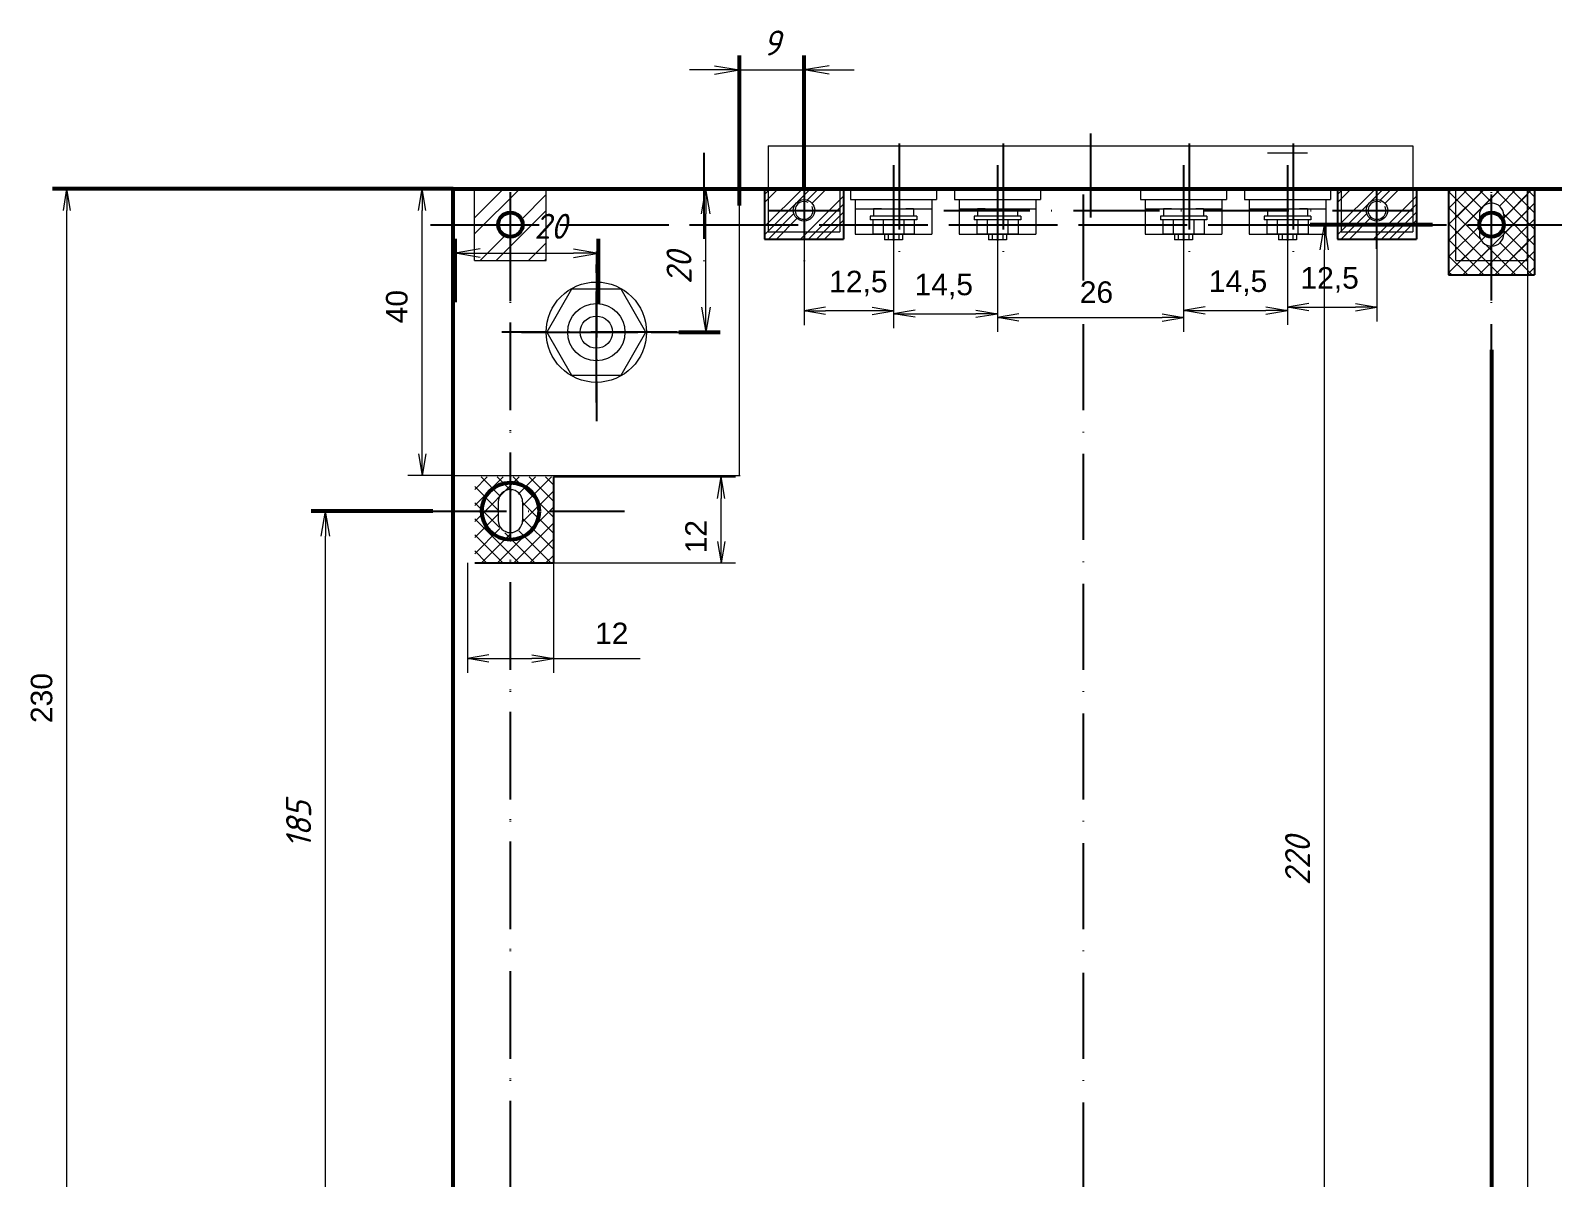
# Model space of a CAD drawing. Header units: millimetres. Extents: x 3219 to 51106, y -14166 to 2063.
# Drawn here: x 4791.6 to 5004.1, y 1852.4 to 2012.5 of the extents above; entities that cross this region are included whole.
import ezdxf

# ---------------------------------------------------------------- set-up
doc = ezdxf.new("R2010")
doc.units = ezdxf.units.MM
doc.linetypes.add('ACAD_ISO10W100', pattern=[18, 12, -3, 0, -3])
doc.linetypes.add('невидимая2', pattern=[4.7625, 3.175, -1.5875])
doc.layers.get('0').update_dxf_attribs({"lineweight": 53})
for name, color, linetype, lineweight in [('1', 1, 'Continuous', 18), ('TONK', 3, 'Continuous', 20), ('невидим', 1, 'невидимая2', 18), ('Оси', 3, 'ACAD_ISO10W100', 25), ('Размеры', 2, 'Continuous', 18), ('Штриховка', 80, 'Continuous', 20)]:
    doc.layers.add(name, color=color, linetype=linetype, lineweight=lineweight)
doc.layers.add('BP bob', color=3, linetype='Continuous')
doc.styles.add('Arial', font='arial.ttf', dxfattribs={"height": 3})
doc.styles.add('гост', font='GOST Common Italic.ttf')
doc.dimstyles.new('Arial', dxfattribs={"dimscale": 0, "dimtxt": 3, "dimasz": 3, "dimexe": 2, "dimexo": 0, "dimgap": 2, "dimtad": 1, "dimtoh": 1, "dimdec": 1, "dimrnd": 0.1, "dimzin": 9, "dimtxsty": 'Arial', "dimblk": 'OPEN', "dimcen": -3, "dimdle": 1.25, "dimclrd": 256, "dimclre": 256, "dimclrt": 256, "dimadec": 1, "dimazin": 2, "dimtfac": 1, "dimtdec": 1, "dimtmove": 0, "dimatfit": 3, "dimldrblk": 'DOTSMALL', "dimfxl": 2, "dimtvp": 1.5, "dimtolj": 1, "dimtzin": 1, "dimlwd": -1, "dimarcsym": 0})
doc.dimstyles.new('Arial гост', dxfattribs={"dimscale": 0, "dimtxt": 3.5, "dimasz": 3.5, "dimexe": 2, "dimexo": 0, "dimgap": 2, "dimtad": 1, "dimtoh": 1, "dimdec": 1, "dimrnd": 0.1, "dimzin": 9, "dimtxsty": 'гост', "dimblk": 'OPEN', "dimcen": -3, "dimdle": 1.25, "dimclrd": 256, "dimclre": 256, "dimclrt": 256, "dimadec": 1, "dimazin": 2, "dimtfac": 1, "dimtdec": 1, "dimtmove": 0, "dimatfit": 3, "dimldrblk": 'DOTSMALL', "dimfxl": 2, "dimtvp": 1.5, "dimtolj": 1, "dimtzin": 1, "dimlwd": -1, "dimarcsym": 0})
doc.dimstyles.new('Basa', dxfattribs={"dimtxt": 3, "dimasz": 3, "dimexe": 1.25, "dimexo": 0, "dimgap": 0, "dimtad": 0, "dimjust": 4, "dimtoh": 1, "dimdec": 1, "dimtxsty": 'Arial', "dimblk1": 'DOTSMALL', "dimblk2": 'OPEN', "dimsah": 1, "dimcen": 2.5, "dimclrd": 256, "dimclre": 256, "dimclrt": 256, "dimadec": 0, "dimazin": 0, "dimtfac": 1, "dimtdec": 1, "dimtmove": 1, "dimatfit": 3, "dimldrblk": 'OPEN', "dimfxl": 1.25, "dimarcsym": 0})

# ---------------------------------------------------------------- blocks, each defined once
blk = doc.blocks.new('A$Ca1bfc9b6')
blk.add_lwpolyline([(-3.46, 5.73), (-6.93, -0.27), (-3.46, -6.27), (3.46, -6.27), (6.93, -0.27), (3.46, 5.73)], close=True)
for radius in [7, 2.25]:
    blk.add_circle((0, -0.27), radius)
at = {"layer": 'TONK'}
for p, q in [((0, 9.89), (0, -11.41)), ((0, 9.89), (0, -11.41)), ((-10.46, -0.27), (11, -0.27)), ((-9.46, -0.27), (12, -0.27))]:
    blk.add_line(p, q, dxfattribs=at)
blk.add_circle((0, -0.27), 4, dxfattribs=at)
at = {"layer": 'Оси'}
for p, q in [((0, 10.97), (0, -12.67)), ((0, -10.08), (0, 9.16)), ((0, -10.08), (0, 9.16)), ((0, -6.59), (0, 6.59)), ((11.23, -0.27), (-13.19, -0.27)), ((-10.46, -0.27), (11.04, -0.27)), ((-9.46, -0.27), (12.04, -0.27)), ((-5.82, -0.27), (5.8, -0.27))]:
    blk.add_line(p, q, dxfattribs=at)
blk = doc.blocks.new('_Open')
at = {"color": 0, "linetype": 'ByBlock', "lineweight": -2}
for p, q in [((-1, 0.167), (0, 0)), ((-1, -0.167), (0, 0)), ((0, 0), (-1, 0))]:
    blk.add_line(p, q, dxfattribs=at)
blk = doc.blocks.new('*D458')
at = {"layer": 'Defpoints', "color": 0, "transparency": 16777216}
for p in [(19516.6, 2999.99), (19515.76, 2769.99), (19535.82, 2769.99)]:
    blk.add_point(p, dxfattribs=at)
at = {"layer": 'Размеры', "lineweight": -2, "transparency": 16777216}
for p, q in [((19516.6, 2999.99), (19537.82, 2999.99)), ((19515.76, 2769.99), (19537.82, 2769.99))]:
    blk.add_line(p, q, dxfattribs=at)
at = {"layer": 'Размеры', "transparency": 16777216}
blk.add_line((19535.82, 2996.99), (19535.82, 2772.99), dxfattribs=at)
at = {"layer": 'Размеры', "transparency": 16777216, "xscale": 3, "yscale": 3, "zscale": 3}
for p, rotation in [((19535.82, 2999.99), 90), ((19535.82, 2769.99), 270)]:
    blk.add_blockref('_Open', p, dxfattribs=dict(at, rotation=rotation))
at = {"layer": 'Размеры', "transparency": 16777216, "insert": (19532.29, 2895.36), "char_height": 3, "attachment_point": 5, "rotation": 90, "style": 'Arial'}
blk.add_mtext('\\A1;230', dxfattribs=at)
blk = doc.blocks.new('_DotSmall')
at = {"color": 0, "linetype": 'ByBlock', "const_width": 0.5}
blk.add_lwpolyline([(-0.0625, 0, 1), (0.0625, 0, 1)], format="xyb", close=True, dxfattribs=at)
blk = doc.blocks.new('*D457')
at = {"layer": 'Defpoints', "color": 0, "transparency": 16777216}
for p in [(19362.28, 2999.99), (19406.6, 2999.99), (19366.6, 2959.99)]:
    blk.add_point(p, dxfattribs=at)
at = {"layer": 'Размеры', "lineweight": -2, "transparency": 16777216}
for p, q in [((19406.6, 2999.99), (19360.28, 2999.99)), ((19366.6, 2959.99), (19360.28, 2959.99))]:
    blk.add_line(p, q, dxfattribs=at)
at = {"layer": 'Размеры', "transparency": 16777216}
blk.add_line((19362.28, 2962.99), (19362.28, 2996.99), dxfattribs=at)
at = {"layer": 'Размеры', "transparency": 16777216, "xscale": 3, "yscale": 3, "zscale": 3}
for p, rotation in [((19362.28, 2999.99), 90), ((19362.28, 2959.99), 270)]:
    blk.add_blockref('_Open', p, dxfattribs=dict(at, rotation=rotation))
at = {"layer": 'Размеры', "transparency": 16777216, "insert": (19358.75, 2983.55), "char_height": 3, "attachment_point": 5, "rotation": 90, "style": 'Arial'}
blk.add_mtext('\\A1;40', dxfattribs=at)
blk = doc.blocks.new('*D464')
at = {"layer": 'Defpoints', "color": 0, "transparency": 16777216}
for p in [(19415.6, 2992.77), (19428.1, 2992.77), (19415.6, 2982.98)]:
    blk.add_point(p, dxfattribs=at)
at = {"layer": 'Размеры', "lineweight": -2, "transparency": 16777216}
for p, q in [((19415.6, 2992.77), (19415.6, 2980.98)), ((19428.1, 2992.77), (19428.1, 2980.98))]:
    blk.add_line(p, q, dxfattribs=at)
at = {"layer": 'Размеры', "transparency": 16777216}
blk.add_line((19425.1, 2982.98), (19418.6, 2982.98), dxfattribs=at)
at = {"layer": 'Размеры', "transparency": 16777216, "xscale": 3, "yscale": 3, "zscale": 3, "rotation": 180}
blk.add_blockref('_Open', (19415.6, 2982.98), dxfattribs=at)
at = {"layer": 'Размеры', "transparency": 16777216, "xscale": 3, "yscale": 3, "zscale": 3}
blk.add_blockref('_Open', (19428.1, 2982.98), dxfattribs=at)
at = {"layer": 'Размеры', "transparency": 16777216, "insert": (19423.19, 2986.78), "char_height": 3, "attachment_point": 5, "style": 'Arial'}
blk.add_mtext('\\A1;12,5', dxfattribs=at)
blk = doc.blocks.new('*D465')
at = {"layer": 'Defpoints', "color": 0, "transparency": 16777216}
for p in [(19428.1, 2992.77), (19442.6, 2992.9), (19442.6, 2982.57)]:
    blk.add_point(p, dxfattribs=at)
at = {"layer": 'Размеры', "lineweight": -2, "transparency": 16777216}
for p, q in [((19428.1, 2992.77), (19428.1, 2980.57)), ((19442.6, 2992.9), (19442.6, 2980.57))]:
    blk.add_line(p, q, dxfattribs=at)
at = {"layer": 'Размеры', "transparency": 16777216}
blk.add_line((19431.1, 2982.57), (19439.6, 2982.57), dxfattribs=at)
at = {"layer": 'Размеры', "transparency": 16777216, "xscale": 3, "yscale": 3, "zscale": 3, "rotation": 180}
blk.add_blockref('_Open', (19428.1, 2982.57), dxfattribs=at)
at = {"layer": 'Размеры', "transparency": 16777216, "xscale": 3, "yscale": 3, "zscale": 3}
blk.add_blockref('_Open', (19442.6, 2982.57), dxfattribs=at)
at = {"layer": 'Размеры', "transparency": 16777216, "insert": (19435.11, 2986.37), "char_height": 3, "attachment_point": 5, "style": 'Arial'}
blk.add_mtext('\\A1;14,5', dxfattribs=at)
blk = doc.blocks.new('*D466')
at = {"layer": 'Defpoints', "color": 0, "transparency": 16777216}
for p in [(19442.6, 2992.77), (19468.6, 2992.77), (19468.6, 2982.03)]:
    blk.add_point(p, dxfattribs=at)
at = {"layer": 'Размеры', "lineweight": -2, "transparency": 16777216}
for p, q in [((19442.6, 2992.77), (19442.6, 2980.03)), ((19468.6, 2992.77), (19468.6, 2980.03))]:
    blk.add_line(p, q, dxfattribs=at)
at = {"layer": 'Размеры', "transparency": 16777216}
blk.add_line((19445.6, 2982.03), (19465.6, 2982.03), dxfattribs=at)
at = {"layer": 'Размеры', "transparency": 16777216, "xscale": 3, "yscale": 3, "zscale": 3, "rotation": 180}
blk.add_blockref('_Open', (19442.6, 2982.03), dxfattribs=at)
at = {"layer": 'Размеры', "transparency": 16777216, "xscale": 3, "yscale": 3, "zscale": 3}
blk.add_blockref('_Open', (19468.6, 2982.03), dxfattribs=at)
at = {"layer": 'Размеры', "transparency": 16777216, "insert": (19456.43, 2985.56), "char_height": 3, "attachment_point": 5, "style": 'Arial'}
blk.add_mtext('\\A1;26', dxfattribs=at)
blk = doc.blocks.new('*D467')
at = {"layer": 'Defpoints', "color": 0, "transparency": 16777216}
for p in [(19468.6, 2992.9), (19483.1, 2992.9), (19483.1, 2983.02)]:
    blk.add_point(p, dxfattribs=at)
at = {"layer": 'Размеры', "lineweight": -2, "transparency": 16777216}
for p, q in [((19468.6, 2992.9), (19468.6, 2981.02)), ((19483.1, 2992.9), (19483.1, 2981.02))]:
    blk.add_line(p, q, dxfattribs=at)
at = {"layer": 'Размеры', "transparency": 16777216}
blk.add_line((19471.6, 2983.02), (19480.1, 2983.02), dxfattribs=at)
at = {"layer": 'Размеры', "transparency": 16777216, "xscale": 3, "yscale": 3, "zscale": 3, "rotation": 180}
blk.add_blockref('_Open', (19468.6, 2983.02), dxfattribs=at)
at = {"layer": 'Размеры', "transparency": 16777216, "xscale": 3, "yscale": 3, "zscale": 3}
blk.add_blockref('_Open', (19483.1, 2983.02), dxfattribs=at)
at = {"layer": 'Размеры', "transparency": 16777216, "insert": (19476.2, 2986.83), "char_height": 3, "attachment_point": 5, "style": 'Arial'}
blk.add_mtext('\\A1;14,5', dxfattribs=at)
blk = doc.blocks.new('*D468')
at = {"layer": 'Defpoints', "color": 0, "transparency": 16777216}
for p in [(19483.1, 2992.9), (19495.6, 2992.22), (19495.6, 2983.49)]:
    blk.add_point(p, dxfattribs=at)
at = {"layer": 'Размеры', "lineweight": -2, "transparency": 16777216}
for p, q in [((19483.1, 2992.9), (19483.1, 2981.49)), ((19495.6, 2992.22), (19495.6, 2981.49))]:
    blk.add_line(p, q, dxfattribs=at)
at = {"layer": 'Размеры', "transparency": 16777216}
blk.add_line((19486.1, 2983.49), (19492.6, 2983.49), dxfattribs=at)
at = {"layer": 'Размеры', "transparency": 16777216, "xscale": 3, "yscale": 3, "zscale": 3, "rotation": 180}
blk.add_blockref('_Open', (19483.1, 2983.49), dxfattribs=at)
at = {"layer": 'Размеры', "transparency": 16777216, "xscale": 3, "yscale": 3, "zscale": 3}
blk.add_blockref('_Open', (19495.6, 2983.49), dxfattribs=at)
at = {"layer": 'Размеры', "transparency": 16777216, "insert": (19488.99, 2987.29), "char_height": 3, "attachment_point": 5, "style": 'Arial'}
blk.add_mtext('\\A1;12,5', dxfattribs=at)
blk = doc.blocks.new('*D469')
at = {"layer": 'Defpoints', "color": 0, "transparency": 16777216}
for p in [(19380.6, 2959.79), (19404.03, 2959.79), (19380.6, 2947.79)]:
    blk.add_point(p, dxfattribs=at)
at = {"layer": 'Размеры', "lineweight": -2, "transparency": 16777216}
for p, q in [((19380.6, 2959.79), (19406.03, 2959.79)), ((19380.6, 2947.79), (19406.03, 2947.79))]:
    blk.add_line(p, q, dxfattribs=at)
at = {"layer": 'Размеры', "transparency": 16777216}
blk.add_line((19404.03, 2950.79), (19404.03, 2956.79), dxfattribs=at)
at = {"layer": 'Размеры', "transparency": 16777216, "xscale": 3, "yscale": 3, "zscale": 3}
for p, rotation in [((19404.03, 2959.79), 90), ((19404.03, 2947.79), 270)]:
    blk.add_blockref('_Open', p, dxfattribs=dict(at, rotation=rotation))
at = {"layer": 'Размеры', "transparency": 16777216, "insert": (19400.52, 2951.45), "char_height": 3, "attachment_point": 5, "rotation": 90, "style": 'Arial'}
blk.add_mtext('\\A1;12', dxfattribs=at)
blk = doc.blocks.new('*D470')
at = {"layer": 'Defpoints', "color": 0, "transparency": 16777216}
for p in [(19368.61, 2947.79), (19380.6, 2947.79), (19380.6, 2934.44)]:
    blk.add_point(p, dxfattribs=at)
at = {"layer": 'Размеры', "lineweight": -2, "transparency": 16777216}
for p, q in [((19368.61, 2947.79), (19368.61, 2932.44)), ((19380.6, 2947.79), (19380.6, 2932.44))]:
    blk.add_line(p, q, dxfattribs=at)
at = {"layer": 'Размеры', "transparency": 16777216}
for p, q in [((19371.61, 2934.44), (19377.6, 2934.44)), ((19380.6, 2934.44), (19392.73, 2934.44))]:
    blk.add_line(p, q, dxfattribs=at)
at = {"layer": 'Размеры', "transparency": 16777216, "xscale": 3, "yscale": 3, "zscale": 3, "rotation": 180}
blk.add_blockref('_Open', (19368.61, 2934.44), dxfattribs=at)
at = {"layer": 'Размеры', "transparency": 16777216, "xscale": 3, "yscale": 3, "zscale": 3}
blk.add_blockref('_Open', (19380.6, 2934.44), dxfattribs=at)
at = {"layer": 'Размеры', "transparency": 16777216, "insert": (19388.74, 2937.95), "char_height": 3, "attachment_point": 5, "style": 'Arial'}
blk.add_mtext('\\A1;12', dxfattribs=at)
blk = doc.blocks.new('*D609')
at = {"layer": 'Defpoints', "color": 0, "transparency": 16777216}
for p in [(-53.92, 230), (0, 230), (0, 0)]:
    blk.add_point(p, dxfattribs=at)
at = {"layer": 'Размеры', "lineweight": -2, "transparency": 16777216}
for p, q in [((0, 230), (-55.92, 230)), ((0, 0), (-55.92, 0))]:
    blk.add_line(p, q, dxfattribs=at)
at = {"layer": 'Размеры', "transparency": 16777216}
blk.add_line((-53.92, 3), (-53.92, 227), dxfattribs=at)
at = {"layer": 'Размеры', "transparency": 16777216, "xscale": 3, "yscale": 3, "zscale": 3}
for p, rotation in [((-53.92, 230), 90), ((-53.92, 0), 270)]:
    blk.add_blockref('_Open', p, dxfattribs=dict(at, rotation=rotation))
at = {"layer": 'Размеры', "transparency": 16777216, "insert": (-57.45, 158.94), "char_height": 3, "attachment_point": 5, "rotation": 90, "style": 'Arial'}
blk.add_mtext('\\A1;230', dxfattribs=at)
blk = doc.blocks.new('*D611')
at = {"layer": 'Defpoints', "color": 0, "transparency": 16777216}
for p in [(145, 207.55), (0, 0), (145, -29.65)]:
    blk.add_point(p, dxfattribs=at)
at = {"layer": 'Размеры', "lineweight": -2, "transparency": 16777216}
for p, q in [((145, 207.55), (145, -30.9)), ((0, 0), (0, -30.9)), ((0, -29.65), (142, -29.65))]:
    blk.add_line(p, q, dxfattribs=at)
at = {"layer": 'Размеры', "lineweight": -2, "transparency": 16777216, "xscale": 3, "yscale": 3, "zscale": 3, "rotation": 180}
blk.add_blockref('_DotSmall', (0, -29.65), dxfattribs=at)
at = {"layer": 'Размеры', "lineweight": -2, "transparency": 16777216, "xscale": 3, "yscale": 3, "zscale": 3}
blk.add_blockref('_Open', (145, -29.65), dxfattribs=at)
at = {"layer": 'Размеры', "transparency": 16777216, "insert": (145, -38.12), "char_height": 3, "attachment_point": 5, "rotation": 90, "style": 'Arial'}
blk.add_mtext('145±0,2', dxfattribs=at)
blk = doc.blocks.new('*D619')
at = {"layer": 'Defpoints', "color": 0, "transparency": 16777216}
for p in [(20.29, 221.03), (0.29, 214.21), (20.29, 214)]:
    blk.add_point(p, dxfattribs=at)
at = {"layer": 'Размеры', "lineweight": -2, "transparency": 16777216}
for p, q in [((0.29, 214.21), (0.29, 223.03)), ((20.29, 214), (20.29, 223.03))]:
    blk.add_line(p, q, dxfattribs=at)
at = {"layer": 'Размеры', "transparency": 16777216}
blk.add_line((3.79, 221.03), (16.79, 221.03), dxfattribs=at)
at = {"layer": 'Размеры', "transparency": 16777216, "xscale": 3.5, "yscale": 3.5, "zscale": 3.5, "rotation": 180}
blk.add_blockref('_Open', (0.29, 221.03), dxfattribs=at)
at = {"layer": 'Размеры', "transparency": 16777216, "xscale": 3.5, "yscale": 3.5, "zscale": 3.5}
blk.add_blockref('_Open', (20.29, 221.03), dxfattribs=at)
at = {"layer": 'Размеры', "transparency": 16777216, "insert": (13.61, 224.78), "char_height": 3.5, "attachment_point": 5, "style": 'гост'}
blk.add_mtext('\\A1;20', dxfattribs=at)
blk = doc.blocks.new('*D620')
at = {"layer": 'Defpoints', "color": 0, "transparency": 16777216}
for p in [(31.53, 230), (35.29, 230), (31.53, 210)]:
    blk.add_point(p, dxfattribs=at)
at = {"layer": 'Размеры', "lineweight": -2, "transparency": 16777216}
for p, q in [((31.53, 230), (37.29, 230)), ((31.53, 210), (37.29, 210))]:
    blk.add_line(p, q, dxfattribs=at)
at = {"layer": 'Размеры', "transparency": 16777216}
blk.add_line((35.29, 213.5), (35.29, 226.5), dxfattribs=at)
at = {"layer": 'Размеры', "transparency": 16777216, "xscale": 3.5, "yscale": 3.5, "zscale": 3.5}
for p, rotation in [((35.29, 230), 90), ((35.29, 210), 270)]:
    blk.add_blockref('_Open', p, dxfattribs=dict(at, rotation=rotation))
at = {"layer": 'Размеры', "transparency": 16777216, "insert": (31.54, 218.99), "char_height": 3.5, "attachment_point": 5, "rotation": 90, "style": 'гост'}
blk.add_mtext('\\A1;20', dxfattribs=at)
blk = doc.blocks.new('*D623')
at = {"layer": 'Defpoints', "color": 0, "transparency": 16777216}
for p in [(-17.82, 185.03), (-2.82, 185.03), (-2.82, 0)]:
    blk.add_point(p, dxfattribs=at)
at = {"layer": 'Размеры', "lineweight": -2, "transparency": 16777216}
for p, q in [((-2.82, 185.03), (-19.82, 185.03)), ((-2.82, 0), (-19.82, 0))]:
    blk.add_line(p, q, dxfattribs=at)
at = {"layer": 'Размеры', "transparency": 16777216}
blk.add_line((-17.82, 3.5), (-17.82, 181.53), dxfattribs=at)
at = {"layer": 'Размеры', "transparency": 16777216, "xscale": 3.5, "yscale": 3.5, "zscale": 3.5}
for p, rotation in [((-17.82, 185.03), 90), ((-17.82, 0), 270)]:
    blk.add_blockref('_Open', p, dxfattribs=dict(at, rotation=rotation))
at = {"layer": 'Размеры', "transparency": 16777216, "insert": (-21.57, 141.3), "char_height": 3.5, "attachment_point": 5, "rotation": 90, "style": 'гост'}
blk.add_mtext('\\A1;185', dxfattribs=at)
blk = doc.blocks.new('*D624')
at = {"layer": 'Defpoints', "color": 0, "transparency": 16777216}
for p in [(121.66, 225), (136.73, 225), (120.39, 5)]:
    blk.add_point(p, dxfattribs=at)
at = {"layer": 'Размеры', "lineweight": -2, "transparency": 16777216}
for p, q in [((136.73, 225), (119.66, 225)), ((120.39, 5), (123.66, 5))]:
    blk.add_line(p, q, dxfattribs=at)
at = {"layer": 'Размеры', "transparency": 16777216}
blk.add_line((121.66, 8.5), (121.66, 221.5), dxfattribs=at)
at = {"layer": 'Размеры', "transparency": 16777216, "xscale": 3.5, "yscale": 3.5, "zscale": 3.5}
for p, rotation in [((121.66, 225), 90), ((121.66, 5), 270)]:
    blk.add_blockref('_Open', p, dxfattribs=dict(at, rotation=rotation))
at = {"layer": 'Размеры', "transparency": 16777216, "insert": (117.91, 136.23), "char_height": 3.5, "attachment_point": 5, "rotation": 90, "style": 'гост'}
blk.add_mtext('\\A1;220', dxfattribs=at)
blk = doc.blocks.new('*D625')
at = {"layer": 'Defpoints', "color": 0, "transparency": 16777216}
for p in [(49, 246.61), (49, 230), (40, 227.67)]:
    blk.add_point(p, dxfattribs=at)
at = {"layer": 'Размеры', "transparency": 16777216}
for p, q in [((36.5, 246.61), (33, 246.61)), ((40, 246.61), (49, 246.61)), ((52.5, 246.61), (56, 246.61))]:
    blk.add_line(p, q, dxfattribs=at)
at = {"layer": 'Размеры', "lineweight": -2, "transparency": 16777216}
for p, q in [((40, 227.67), (40, 248.61)), ((49, 230), (49, 248.61))]:
    blk.add_line(p, q, dxfattribs=at)
at = {"layer": 'Размеры', "transparency": 16777216, "xscale": 3.5, "yscale": 3.5, "zscale": 3.5}
blk.add_blockref('_Open', (40, 246.61), dxfattribs=at)
at = {"layer": 'Размеры', "transparency": 16777216, "xscale": 3.5, "yscale": 3.5, "zscale": 3.5, "rotation": 180}
blk.add_blockref('_Open', (49, 246.61), dxfattribs=at)
at = {"layer": 'Размеры', "transparency": 16777216, "insert": (44.5, 250.36), "char_height": 3.5, "attachment_point": 5, "style": 'гост'}
blk.add_mtext('\\A1;9', dxfattribs=at)
blk = doc.blocks.new('A$C190b9617')
at = {"layer": 'Штриховка'}
h = blk.add_hatch(dxfattribs=at)
h.set_pattern_fill('ANSI34', color=256, scale=0.25, style=0)
h.set_pattern_definition([(45, (-5967.84, -2478.4406), (-3.367596, 3.367596), []), (45, (-5966.7175, -2478.4406), (-3.367596, 3.367596), []), (45, (-5965.595, -2478.4406), (-3.367596, 3.367596), []), (45, (-5964.4725, -2478.4406), (-3.367596, 3.367596), [])])
h.paths.add_polyline_path([(49, 230), (44, 230), (44, 227), (47.5, 227, -0.414214), (49, 228.5)])
h.paths.add_polyline_path([(47.5, 227), (44, 227), (44, 225), (49, 225), (49, 225.5, -0.414214)])
h.paths.add_polyline_path([(49, 225), (44, 225), (44, 224), (49, 224)], flags=17)
h.paths.add_polyline_path([(54, 225), (49, 225), (49, 224), (54, 224)])
h.paths.add_polyline_path([(54.5, 225), (54, 225), (54, 224), (49, 224), (49, 223), (54.5, 223)])
h.paths.add_polyline_path([(54.5, 230), (54, 230), (54, 225), (54.5, 225)])
h.paths.add_polyline_path([(44, 230), (43.5, 230), (43.5, 225), (44, 225)])
h.paths.add_polyline_path([(49, 224), (44, 224), (44, 225), (43.5, 225), (43.5, 223), (49, 223)])
h.paths.add_polyline_path([(54, 227), (50.5, 227, -0.414214), (49, 225.5), (49, 225), (54, 225)])
h.paths.add_polyline_path([(54, 230), (49, 230), (49, 228.5, -0.414214), (50.5, 227), (54, 227)])
h = blk.add_hatch(dxfattribs=at)
h.set_pattern_fill('ANSI34', color=256, scale=0.25, style=0)
h.set_pattern_definition([(45, (-5887.84, -2478.4406), (-3.367596, 3.367596), []), (45, (-5886.7175, -2478.4406), (-3.367596, 3.367596), []), (45, (-5885.595, -2478.4406), (-3.367596, 3.367596), []), (45, (-5884.4725, -2478.4406), (-3.367596, 3.367596), [])])
h.paths.add_polyline_path([(129, 230), (124, 230), (124, 227), (127.5, 227, -0.414214), (129, 228.5)])
h.paths.add_polyline_path([(127.5, 227), (124, 227), (124, 225), (129, 225), (129, 225.5, -0.414214)])
h.paths.add_polyline_path([(129, 225), (124, 225), (124, 224), (129, 224)], flags=17)
h.paths.add_polyline_path([(134, 225), (129, 225), (129, 224), (134, 224)])
h.paths.add_polyline_path([(134.5, 225), (134, 225), (134, 224), (129, 224), (129, 223), (134.5, 223)])
h.paths.add_polyline_path([(134.5, 230), (134, 230), (134, 225), (134.5, 225)])
h.paths.add_polyline_path([(124, 230), (123.5, 230), (123.5, 225), (124, 225)])
h.paths.add_polyline_path([(129, 224), (124, 224), (124, 225), (123.5, 225), (123.5, 223), (129, 223)])
h.paths.add_polyline_path([(134, 227), (130.5, 227, -0.414214), (129, 225.5), (129, 225), (134, 225)])
h.paths.add_polyline_path([(134, 230), (129, 230), (129, 228.5, -0.414214), (130.5, 227), (134, 227)])
h = blk.add_hatch(dxfattribs=at)
h.set_pattern_fill('ANSI37', color=256, scale=0.5)
h.set_pattern_definition([(45, (-1574.8687, -2976.1466), (-1.122532, 1.122532), []), (135, (-1574.8687, -2976.1466), (-1.122532, -1.122532), [])])
h.paths.add_polyline_path([(151, 230), (145, 230), (145, 228, -0.414214), (146.7, 226.3), (146.7, 225), (151, 225)])
h.paths.add_polyline_path([(151, 225), (146.7, 225), (146.7, 223.7, -0.414214), (145, 222), (145, 218), (151, 218)])
h.paths.add_polyline_path([(145, 222, -0.414214), (143.3, 223.7), (143.3, 225), (139, 225), (139, 218), (145, 218)])
h.paths.add_polyline_path([(145, 230), (139, 230), (139, 225), (143.3, 225), (143.3, 226.3, -0.414214), (145, 228)])
h = blk.add_hatch(dxfattribs=at)
h.set_pattern_fill('ANSI37', color=256, scale=0.5)
h.set_pattern_definition([(45, (-1711.8687, -3016.3466), (-1.122532, 1.122532), []), (135, (-1711.8687, -3016.3466), (-1.122532, -1.122532), [])])
h.paths.add_polyline_path([(14, 189.8), (8, 189.8), (8, 187.8, -0.414214), (9.7, 186.1), (9.7, 184.8), (14, 184.8)])
h.paths.add_polyline_path([(14, 184.8), (9.7, 184.8), (9.7, 183.5, -0.414214), (8, 181.8), (8, 177.8), (14, 177.8)])
edge = h.paths.add_edge_path()
edge.add_line((3.01, 189.8), (3.01, 184.8))
edge.add_line((3.01, 184.8), (6.3, 184.8))
edge.add_line((6.3, 184.8), (6.3, 186.1))
edge.add_arc((8, 186.1), 1.7, 90, 180, ccw=False)
edge.add_line((8, 187.8), (8, 189.8))
edge.add_line((8, 189.8), (3.01, 189.8))
edge = h.paths.add_edge_path()
edge.add_line((3.01, 184.8), (3.01, 177.8))
edge.add_line((3.01, 177.8), (8, 177.8))
edge.add_line((8, 177.8), (8, 181.8))
edge.add_arc((8, 183.5), 1.7, 180, 270, ccw=False)
edge.add_line((6.3, 183.5), (6.3, 184.8))
edge.add_line((6.3, 184.8), (3.01, 184.8))
for p, q in [((44, 236), (44, 224)), ((44, 236), (134, 236)), ((134, 236), (134, 224)), ((40, 230), (140, 230)), ((40, 190), (40, 230)), ((54, 230), (124, 230)), ((54, 230), (54, 224)), ((55.5, 230), (55.5, 228.5)), ((67.5, 230), (67.5, 228.5)), ((70, 230), (70, 228.5)), ((82, 230), (82, 228.5)), ((96, 230), (96, 228.5)), ((105, 230), (140, 230)), ((108, 230), (108, 228.5)), ((110.5, 230), (110.5, 228.5)), ((122.5, 230), (122.5, 228.5)), ((124, 230), (124, 224)), ((150, 230), (150, 0)), ((150, 230), (150, 0)), ((55.5, 228.5), (67.5, 228.5)), ((56.15, 228.5), (56.15, 223.7)), ((56.15, 228.5), (66.85, 228.5)), ((66.85, 228.5), (66.85, 223.7)), ((70, 228.5), (82, 228.5)), ((70.65, 228.5), (70.65, 223.7)), ((70.65, 228.5), (81.35, 228.5)), ((81.35, 228.5), (81.35, 223.7)), ((96, 228.5), (108, 228.5)), ((96.65, 228.5), (96.65, 223.7)), ((96.65, 228.5), (107.35, 228.5)), ((107.35, 228.5), (107.35, 223.7)), ((110.5, 228.5), (122.5, 228.5)), ((111.15, 228.5), (111.15, 223.7)), ((111.15, 228.5), (121.85, 228.5)), ((121.85, 228.5), (121.85, 223.7)), ((56.15, 227.2), (66.85, 227.2)), ((64.75, 226.2), (58.25, 226.2)), ((58.25, 226.2), (58.25, 225.7)), ((64.75, 225.7), (58.25, 225.7)), ((64.39, 225.7), (58.61, 225.7)), ((58.61, 225.7), (58.61, 223.7)), ((58.7, 227.2), (58.7, 226.2)), ((60.06, 225.7), (60.06, 223.7)), ((62.94, 225.7), (62.94, 223.7)), ((64.3, 227.2), (64.3, 226.2)), ((64.39, 225.7), (64.39, 223.7)), ((64.75, 226.2), (64.75, 225.7)), ((70.65, 227.2), (81.35, 227.2)), ((79.25, 226.2), (72.75, 226.2)), ((72.75, 226.2), (72.75, 225.7)), ((79.25, 225.7), (72.75, 225.7)), ((78.89, 225.7), (73.11, 225.7)), ((73.11, 225.7), (73.11, 223.7)), ((73.2, 227.2), (73.2, 226.2)), ((74.56, 225.7), (74.56, 223.7)), ((77.44, 225.7), (77.44, 223.7)), ((78.8, 227.2), (78.8, 226.2)), ((78.89, 225.7), (78.89, 223.7)), ((79.25, 226.2), (79.25, 225.7)), ((96.65, 227.2), (107.35, 227.2)), ((105.25, 226.2), (98.75, 226.2)), ((98.75, 226.2), (98.75, 225.7)), ((105.25, 225.7), (98.75, 225.7)), ((104.89, 225.7), (99.11, 225.7)), ((99.11, 225.7), (99.11, 223.7)), ((99.2, 227.2), (99.2, 226.2)), ((100.56, 225.7), (100.56, 223.7)), ((103.44, 225.7), (103.44, 223.7)), ((104.8, 227.2), (104.8, 226.2)), ((104.89, 225.7), (104.89, 223.7)), ((105.25, 226.2), (105.25, 225.7)), ((111.15, 227.2), (121.85, 227.2)), ((119.75, 226.2), (113.25, 226.2)), ((113.25, 226.2), (113.25, 225.7)), ((119.75, 225.7), (113.25, 225.7)), ((119.39, 225.7), (113.61, 225.7)), ((113.61, 225.7), (113.61, 223.7)), ((113.7, 227.2), (113.7, 226.2)), ((115.06, 225.7), (115.06, 223.7)), ((117.94, 225.7), (117.94, 223.7)), ((119.3, 227.2), (119.3, 226.2)), ((119.39, 225.7), (119.39, 223.7)), ((119.75, 226.2), (119.75, 225.7)), ((143.3, 226.3), (143.3, 223.7)), ((146.7, 226.3), (146.7, 223.7)), ((44, 224), (54, 224)), ((56.15, 223.7), (66.85, 223.7)), ((64.39, 223.7), (58.61, 223.7)), ((60.25, 223.7), (60.25, 222.91)), ((62.75, 223.7), (62.75, 222.91)), ((70.65, 223.7), (81.35, 223.7)), ((78.89, 223.7), (73.11, 223.7)), ((74.75, 223.7), (74.75, 222.91)), ((77.25, 223.7), (77.25, 222.91)), ((96.65, 223.7), (107.35, 223.7)), ((104.89, 223.7), (99.11, 223.7)), ((100.75, 223.7), (100.75, 222.91)), ((103.25, 223.7), (103.25, 222.91)), ((111.15, 223.7), (121.85, 223.7)), ((119.39, 223.7), (113.61, 223.7)), ((115.25, 223.7), (115.25, 222.91)), ((117.75, 223.7), (117.75, 222.91)), ((124, 224), (134, 224)), ((62.75, 222.91), (60.25, 222.91)), ((77.25, 222.91), (74.75, 222.91)), ((103.25, 222.91), (100.75, 222.91)), ((117.75, 222.91), (115.25, 222.91)), ((0, 40), (0, 190)), ((0, 190), (40.09, 190)), ((6.3, 186.33), (6.3, 183.73)), ((9.7, 186.33), (9.7, 183.73))]:
    blk.add_line(p, q)
for centre in [(49, 227), (49, 227), (129, 227), (129, 227)]:
    blk.add_circle(centre, 1.5)
for centre, start, end in [((145, 226.3), 0, 180), ((145, 223.7), 180, 0), ((8, 186.33), 0, 180), ((8, 183.73), 180, 0)]:
    blk.add_arc(centre, 1.7, start, end)
at = {"layer": '1'}
for p, q in [((119.3, 235), (113.7, 235)), ((55, 230), (68, 230)), ((55.5, 230), (67.5, 230)), ((69.5, 230), (82.5, 230)), ((70, 230), (82, 230)), ((95.5, 230), (108.5, 230)), ((96, 230), (108, 230)), ((102, 231.13), (102, 228.33)), ((102, 231.13), (102, 228.33)), ((110, 230), (123, 230)), ((110.5, 230), (122.5, 230)), ((60.75, 223.7), (60.75, 222.91)), ((62.25, 223.7), (62.25, 222.91)), ((75.25, 223.7), (75.25, 222.91)), ((76.75, 223.7), (76.75, 222.91)), ((101.25, 223.7), (101.25, 222.91)), ((102.75, 223.7), (102.75, 222.91)), ((115.75, 223.7), (115.75, 222.91)), ((117.25, 223.7), (117.25, 222.91))]:
    blk.add_line(p, q, dxfattribs=at)
for centre in [(49, 227), (129, 227)]:
    blk.add_arc(centre, 1.25, 63.2551, 26.4503, dxfattribs=at)
at = {"layer": 'BP bob'}
for p, q in [((139, 230), (139, 218)), ((139, 230), (139, 218)), ((151, 230), (151, 218)), ((151, 230), (151, 218)), ((139, 218), (151, 218)), ((139, 218), (151, 218)), ((14, 189.8), (14, 177.8)), ((3.01, 177.8), (14, 177.8))]:
    blk.add_line(p, q, dxfattribs=at)
at = {"layer": 'невидим'}
blk.add_line((44.42, 230), (134, 230), dxfattribs=at)
at = {"layer": 'Оси'}
for p, q in [((62.29, 236.33), (62.29, 219.41)), ((76.79, 236.33), (76.79, 219.41)), ((89, 237.74), (89, 226.01)), ((102.79, 236.33), (102.79, 219.41)), ((117.29, 236.33), (117.29, 219.41)), ((35, 235.01), (35, 218.99)), ((49, 235.01), (49, 218.99)), ((61.5, 233.31), (61.5, 223.3)), ((61.5, 231.87), (61.5, 222.78)), ((76, 233.31), (76, 223.3)), ((76, 231.87), (76, 222.78)), ((102, 233.31), (102, 223.3)), ((102, 231.87), (102, 222.78)), ((116.5, 233.31), (116.5, 223.3)), ((116.5, 231.87), (116.5, 222.78)), ((8, 0.23), (8, 230.23)), ((43.5, 230), (43.5, 223)), ((54.5, 230), (54.5, 223)), ((88, 0), (88, 230)), ((123.5, 230), (123.5, 223)), ((129, 221.61), (129, 230)), ((134.5, 230), (134.5, 223)), ((145, 0), (145, 230)), ((44, 227), (54, 227)), ((68.51, 227), (133.48, 227)), ((124, 227), (134, 227)), ((0, 225), (160, 225)), ((43.5, 223), (54.5, 223)), ((123.5, 223), (134.5, 223)), ((-4.54, 185.03), (23.94, 185.03))]:
    blk.add_line(p, q, dxfattribs=at)
at = {"layer": 'Размеры'}
for p, q in [((66.5, 230), (56.5, 230)), ((81, 230), (71, 230)), ((107, 230), (97, 230)), ((121.5, 230), (111.5, 230)), ((116.5, 230.42), (116.5, 226.78)), ((59.8, 227.2), (58.7, 227.2)), ((64.3, 226.2), (58.7, 226.2)), ((64.3, 227.2), (63.2, 227.2)), ((74.3, 227.2), (73.2, 227.2)), ((78.8, 226.2), (73.2, 226.2)), ((100.3, 227.2), (99.2, 227.2)), ((104.8, 226.2), (99.2, 226.2)), ((104.8, 227.2), (103.7, 227.2)), ((119.3, 226.2), (113.7, 226.2)), ((119.3, 227.2), (118.2, 227.2))]:
    blk.add_line(p, q, dxfattribs=at)
blk.add_blockref('A$Ca1bfc9b6', (20, 210.27), dxfattribs=at)
for base, p1, p2, picture, middle in [((-4.32, 230), (0, 190), (40, 230), '*D457', (-4.32, 213.56)), ((169.22, 0), (150, 230), (149.15, 0), '*D458', (169.22, 125.37)), ((37.43, 189.8), (14, 177.8), (14, 189.8), '*D469', (37.43, 181.46))]:
    dim = blk.add_linear_dim(base=base, p1=p1, p2=p2, angle=90, dimstyle='Arial', override={"dimscale": 1}, dxfattribs=at)
    dim.commit()
    dim.dimension.update_dxf_attribs({"geometry": picture, "text_midpoint": middle, "dimtype": 128, "insert": (-19366.6, -2769.99)})
for base, p1, p2, picture, middle in [((49, 212.99), (61.5, 222.78), (49, 222.78), '*D464', (56.58, 212.99)), ((76, 212.58), (61.5, 222.78), (76, 222.91), '*D465', (68.5, 212.58)), ((102, 212.04), (76, 222.78), (102, 222.78), '*D466', (89.83, 212.04)), ((116.5, 213.04), (102, 222.91), (116.5, 222.91), '*D467', (109.59, 213.04)), ((129, 213.5), (116.5, 222.91), (129, 222.24), '*D468', (122.38, 213.5)), ((14, 164.46), (2.01, 177.8), (14, 177.8), '*D470', (22.13, 164.46))]:
    dim = blk.add_linear_dim(base=base, p1=p1, p2=p2, dimstyle='Arial', override={"dimscale": 1}, dxfattribs=at)
    dim.commit()
    dim.dimension.update_dxf_attribs({"geometry": picture, "text_midpoint": middle, "dimtype": 128, "insert": (-19366.6, -2769.99)})
blk = doc.blocks.new('A$Ca8bbca3f')
at = {"layer": 'Размеры'}
h = blk.add_hatch(dxfattribs=at)
h.set_pattern_fill('ANSI32', color=256, scale=0.5, style=0)
h.set_pattern_definition([(45, (-4861.3784, -2030.7166), (-3.367596, 3.367596), []), (45, (-4859.1334, -2030.7166), (-3.367596, 3.367596), [])])
h.paths.add_polyline_path([(8, 230), (3, 230), (3, 225), (6.3, 225, -0.414214), (8, 226.7)])
h.paths.add_polyline_path([(13, 230), (8, 230), (8, 226.7, -0.414214), (9.7, 225), (13, 225)])
h.paths.add_polyline_path([(13, 225), (9.7, 225, -0.414214), (8, 223.3), (8, 220), (13, 220)])
h.paths.add_polyline_path([(8, 223.3, -0.414214), (6.3, 225), (3, 225), (3, 220), (8, 220)])
h = blk.add_hatch(dxfattribs=at)
h.set_pattern_fill('ANSI32', color=256, scale=0.5, style=0)
h.set_pattern_definition([(45, (-4724.3784, -2030.7166), (-3.367596, 3.367596), []), (45, (-4722.1334, -2030.7166), (-3.367596, 3.367596), [])])
h.paths.add_polyline_path([(145, 230), (140, 230), (140, 225), (143.3, 225, -0.414214), (145, 226.7)])
h.paths.add_polyline_path([(150, 230), (145, 230), (145, 226.7, -0.414214), (146.7, 225), (150, 225)])
h.paths.add_polyline_path([(150, 225), (146.7, 225, -0.414214), (145, 223.3), (145, 220), (150, 220)])
h.paths.add_polyline_path([(145, 223.3, -0.414214), (143.3, 225), (140, 225), (140, 220), (145, 220)])
for p, q in [((0, 0), (0, 230)), ((0, 230), (255, 230))]:
    blk.add_line(p, q)
for centre, radius in [((8, 225), 1.7), ((8, 225), 1.7), ((8, 225), 1.7), ((145, 225), 1.7), ((145, 225), 1.7), ((145, 225), 1.7), ((8, 185.03), 4)]:
    blk.add_circle(centre, radius)
at = {"layer": 'TONK'}
for p, q in [((3, 220), (3, 230)), ((13, 220), (13, 230)), ((140, 220), (140, 230)), ((150, 220), (150, 230)), ((3, 220), (13, 220)), ((140, 220), (150, 220))]:
    blk.add_line(p, q, dxfattribs=at)
at = {"layer": 'Оси'}
for p, q in [((8, 0), (8, 230)), ((8, 214.44), (8, 230)), ((145, 214.44), (145, 230)), ((-3.18, 225), (255, 225))]:
    blk.add_line(p, q, dxfattribs=at)
at = {"layer": 'Размеры'}
blk.add_blockref('A$C190b9617', (0, 0), dxfattribs=at)
for base, p1, p2, picture, middle in [((49, 246.61), (40, 227.67), (49, 230), '*D625', (44.5, 246.61)), ((20.29, 221.03), (0.29, 214.21), (20.29, 214), '*D619', (13.61, 221.03))]:
    dim = blk.add_linear_dim(base=base, p1=p1, p2=p2, dimstyle='Arial гост', override={"dimscale": 1}, dxfattribs=at)
    dim.commit()
    dim.dimension.update_dxf_attribs({"geometry": picture, "text_midpoint": middle, "dimtype": 128})
for base, p1, p2, dimstyle, picture, middle in [((-53.92, 230), (0, 0), (0, 230), 'Arial', '*D609', (-53.92, 158.94)), ((35.29, 230), (31.53, 210), (31.53, 230), 'Arial гост', '*D620', (35.29, 218.99)), ((121.66, 225), (120.39, 5), (136.73, 225), 'Arial гост', '*D624', (121.66, 136.23)), ((-17.82, 185.03), (-2.82, 0), (-2.82, 185.03), 'Arial гост', '*D623', (-17.82, 141.3))]:
    dim = blk.add_linear_dim(base=base, p1=p1, p2=p2, angle=90, dimstyle=dimstyle, override={"dimscale": 1}, dxfattribs=at)
    dim.commit()
    dim.dimension.update_dxf_attribs({"geometry": picture, "text_midpoint": middle, "dimtype": 128})
dim = blk.add_linear_dim(base=(145, -29.65), p1=(0, 0), p2=(145, 207.55), dimstyle='Basa', override={"dimgap": 0, "dimtol": 1, "dimlim": 0, "dimtp": 0.2, "dimtm": 0.2}, dxfattribs=at)
dim.commit()
dim.dimension.update_dxf_attribs({"geometry": '*D611', "text_midpoint": (145, -38.12)})

msp = doc.modelspace()

# ---------------------------------------------------------------- block references
msp.add_blockref('A$Ca8bbca3f', (4850.62, 1760.36))

doc.saveas('drawing.dxf')
